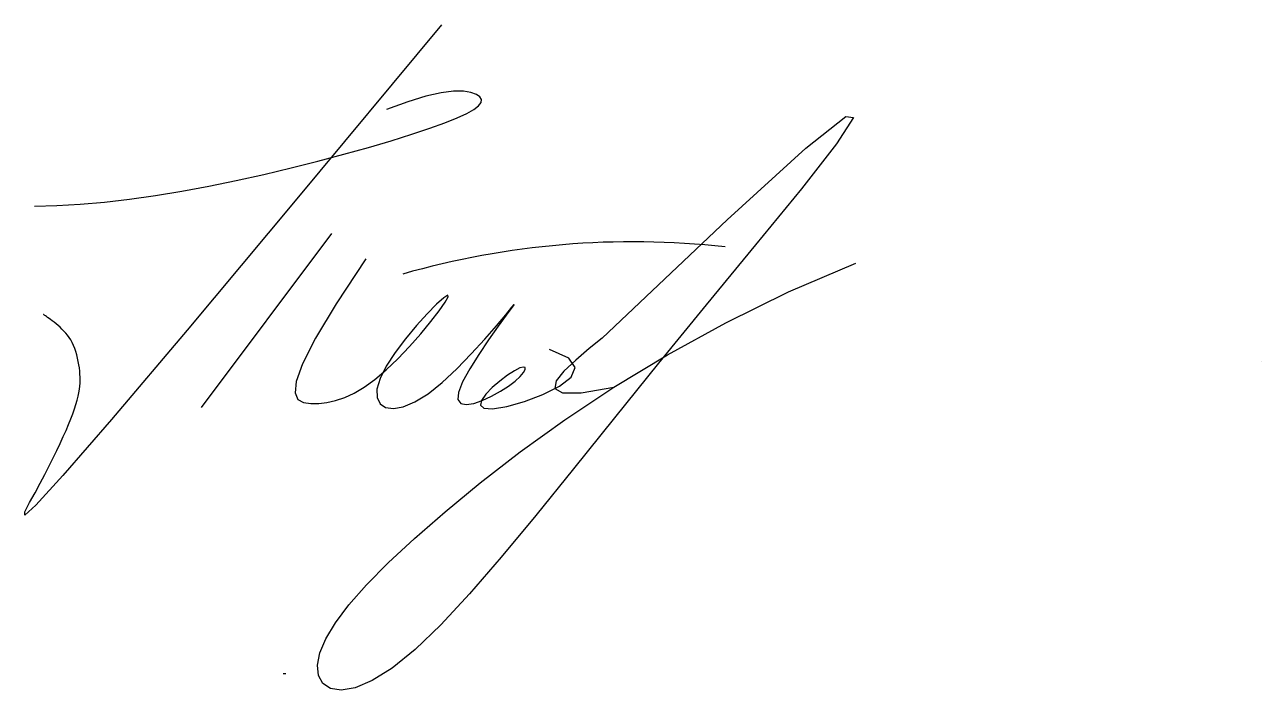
# Model space of a CAD drawing. Header units: millimetres. Extents: x 2.27 to 9.93, y 0.93 to 5.06.
import ezdxf

# ---------------------------------------------------------------- set-up
doc = ezdxf.new("R2010")
doc.units = ezdxf.units.MM

msp = doc.modelspace()

# ---------------------------------------------------------------- linework, layer by layer
at = {"color": 5}
msp.add_line((4.1706, 3.7625), (3.363, 2.683), dxfattribs=at)
for points in [[(4.8531, 5.0556), (3.9466, 3.9647), (3.276, 3.1634), (2.8073, 2.6099), (2.5063, 2.2623), (2.3392, 2.0788), (2.2718, 2.0175), (2.2702, 2.0366), (2.3003, 2.0944), (2.3339, 2.1558), (2.3652, 2.2141), (2.3943, 2.2693), (2.4213, 2.3216), (2.4463, 2.371), (2.4693, 2.4176), (2.4903, 2.4616), (2.5094, 2.5031), (2.5266, 2.5421), (2.5421, 2.5788), (2.5559, 2.6131), (2.568, 2.6453), (2.5785, 2.6753), (2.5875, 2.7032), (2.5951, 2.7292), (2.6012, 2.7533), (2.6061, 2.7756), (2.6097, 2.7964), (2.6122, 2.8161), (2.6137, 2.835), (2.6142, 2.8533), (2.6138, 2.8716), (2.6127, 2.89), (2.6109, 2.9089), (2.6086, 2.9286), (2.6056, 2.9488), (2.602, 2.9695), (2.5977, 2.9902), (2.5927, 3.0107), (2.5869, 3.0308), (2.5803, 3.0502), (2.5728, 3.0686), (2.5645, 3.086), (2.5554, 3.1022), (2.5456, 3.1173), (2.5351, 3.1316), (2.5242, 3.145), (2.5127, 3.1576), (2.5009, 3.1696), (2.4889, 3.181), (2.4766, 3.1918), (2.4644, 3.2021), (2.4525, 3.2117), (2.4411, 3.2206), (2.4303, 3.2287), (2.4206, 3.2359), (2.4119, 3.2421), (2.4047, 3.2472), (2.399, 3.2512), (2.3947, 3.2543), (2.3917, 3.2564), (2.3896, 3.2579), (2.3884, 3.2588), (2.3877, 3.2592), (2.3875, 3.2594), (2.3874, 3.2594)], [(2.3304, 3.9322), (2.4684, 3.9351), (2.613, 3.9433), (2.7636, 3.9567), (2.9194, 3.9749), (3.0797, 3.9977), (3.2437, 4.0247), (3.4108, 4.0556), (3.5803, 4.0902), (3.751, 4.128), (3.9209, 4.1683), (4.0873, 4.2102), (4.2478, 4.2529), (4.3999, 4.2954), (4.541, 4.337), (4.6686, 4.3767), (4.7803, 4.4138), (4.8741, 4.4475), (4.9503, 4.4779), (5.0098, 4.5053), (5.0536, 4.5301), (5.0827, 4.5525), (5.0979, 4.5728), (5.1001, 4.5914), (5.0904, 4.6084), (5.0692, 4.6239), (5.0357, 4.6362), (4.9889, 4.6433), (4.9274, 4.6431), (4.8502, 4.6336), (4.7561, 4.6129), (4.644, 4.5788), (4.5126, 4.5295)], [(5.848, 3.1142), (6.6227, 3.8472), (7.1115, 4.2898), (7.3582, 4.4862), (7.4065, 4.4804), (7.3002, 4.3167), (7.0833, 4.0392), (6.7993, 3.692), (6.4923, 3.3194), (6.1985, 2.9585), (5.925, 2.619), (5.6714, 2.3036), (5.4374, 2.0151), (5.2225, 1.7562), (5.0264, 1.5296), (4.8487, 1.3379), (4.689, 1.1841), (4.5471, 1.0696), (4.4233, 0.9919), (4.318, 0.9472), (4.2316, 0.9317), (4.1646, 0.9418), (4.1174, 0.9738), (4.0903, 1.0238), (4.084, 1.0882), (4.0988, 1.1639), (4.1356, 1.2508), (4.1955, 1.3495), (4.2794, 1.4604), (4.3883, 1.5841), (4.5232, 1.7212), (4.685, 1.8722), (4.8748, 2.0377), (5.0933, 2.2175), (5.3406, 2.4086), (5.6166, 2.607), (5.921, 2.8091), (6.2537, 3.0111), (6.6146, 3.2092), (7.0035, 3.3995), (7.4203, 3.5784)], [(4.3846, 3.6049), (4.2007, 3.3265), (4.0724, 3.1128), (3.9922, 2.9552), (3.9523, 2.8451), (3.9452, 2.7739), (3.9632, 2.7331), (3.9986, 2.7141), (4.0438, 2.7081), (4.0924, 2.7083), (4.1434, 2.714), (4.1969, 2.7262), (4.2532, 2.7457), (4.3124, 2.7735), (4.3748, 2.8106), (4.4405, 2.858), (4.5098, 2.9164), (4.5823, 2.986), (4.6549, 3.0625), (4.7242, 3.1409), (4.7863, 3.2159), (4.8378, 3.2825), (4.8751, 3.3356), (4.8945, 3.37), (4.8925, 3.3805), (4.8669, 3.3638), (4.822, 3.3233), (4.7637, 3.2639), (4.6976, 3.1909), (4.6297, 3.1093), (4.5656, 3.0241), (4.5111, 2.9406), (4.4722, 2.8637), (4.4532, 2.7979), (4.4537, 2.7451), (4.472, 2.7064), (4.5063, 2.6832), (4.555, 2.6766), (4.6162, 2.6878), (4.6883, 2.7181), (4.7695, 2.7686), (4.8576, 2.8391), (4.9486, 2.9239), (5.0379, 3.0155), (5.1211, 3.1067), (5.1937, 3.1901), (5.2511, 3.2586), (5.2889, 3.3047), (5.3025, 3.3212), (5.2892, 3.3033), (5.2541, 3.256), (5.2036, 3.1868), (5.1446, 3.1033), (5.0838, 3.013), (5.0279, 2.9234), (4.9835, 2.8421), (4.9575, 2.7765), (4.9546, 2.7325), (4.9724, 2.7087), (5.0065, 2.702), (5.0525, 2.7093), (5.1061, 2.7275), (5.1629, 2.7535), (5.2187, 2.7843), (5.2689, 2.8166), (5.31, 2.8478), (5.3411, 2.8762), (5.362, 2.9004), (5.3724, 2.9191), (5.3723, 2.9309), (5.3614, 2.9346), (5.3395, 2.9287), (5.3064, 2.912), (5.263, 2.8839), (5.2146, 2.8476), (5.1673, 2.8069), (5.1276, 2.7658), (5.1016, 2.7282), (5.0957, 2.6981), (5.1161, 2.6794), (5.1692, 2.6759), (5.2573, 2.6905), (5.3672, 2.7209), (5.4817, 2.7636), (5.5837, 2.8153), (5.656, 2.8725), (5.6814, 2.9317), (5.6429, 2.9896), (5.5233, 3.0426)], [(5.848, 3.1142), (5.7688, 3.0485), (5.685, 2.9781), (5.6117, 2.9093), (5.5636, 2.8484), (5.5556, 2.8016), (5.6026, 2.7752), (5.7194, 2.7757), (5.921, 2.8091)], [(9.9335, 2.9675), (9.9335, 2.9675)], [(3.8708, 1.0354), (3.8881, 1.0354)]]:
    msp.add_lwpolyline(points, dxfattribs=at)
msp.add_arc((6.0397, -1.481), 5.1916, 83.68645, 105.95741, dxfattribs=at)

doc.saveas('drawing.dxf')
